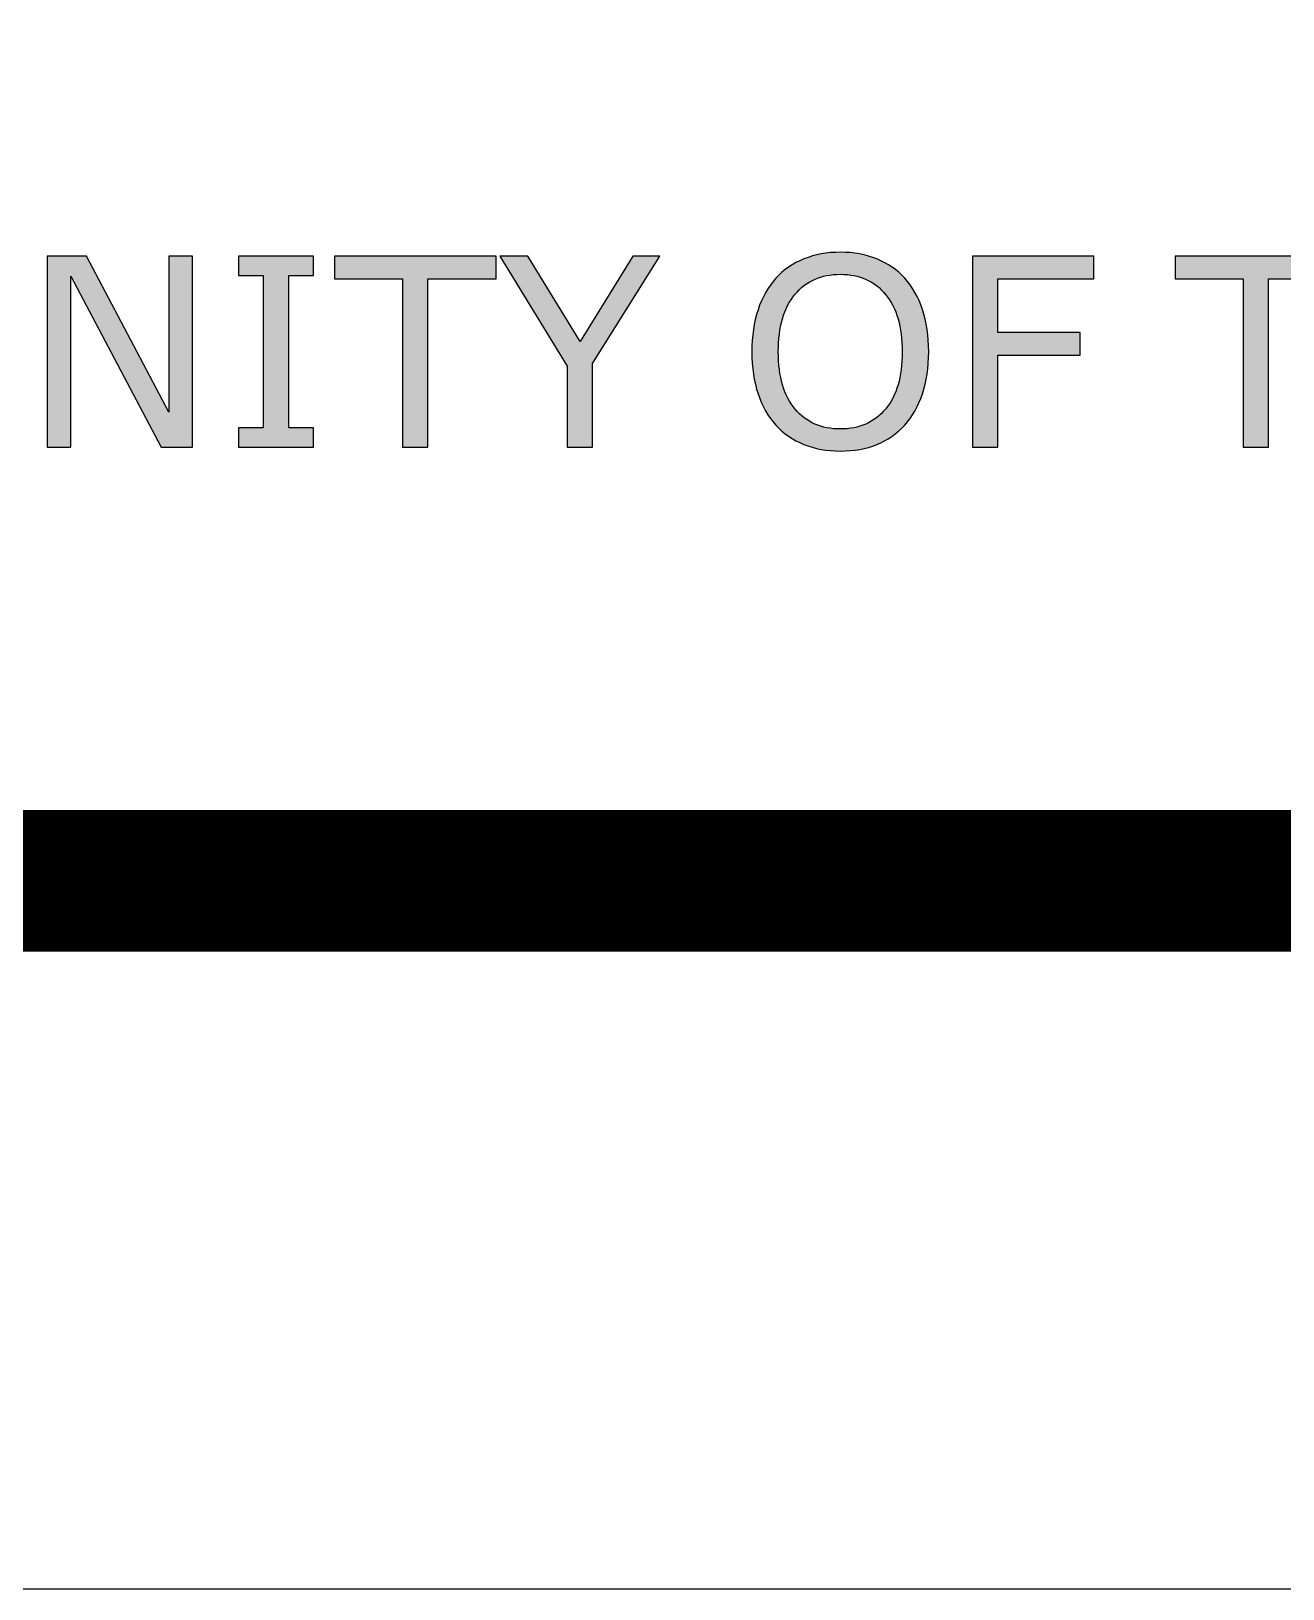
# Model space of a CAD drawing. Header units: millimetres. Extents: x 0 to 1097966, y -63096 to 223085.
# Drawn here: x 338585.46 to 338597.39, y -62682.33 to -62667.48 of the extents above; entities that cross this region are included whole.
import ezdxf

# ---------------------------------------------------------------- set-up
doc = ezdxf.new("R2010")
doc.units = ezdxf.units.MM
doc.layers.add('DZ-文字说明', color=1, linetype='Continuous')
doc.layers.add('layer 1', color=7, linetype='Continuous')

# ---------------------------------------------------------------- blocks, each defined once
blk = doc.blocks.new('YQ1204162216')
h = blk.add_hatch(color=7)
h.dxf.hatch_style = 1
edge = h.paths.add_edge_path()
edge.add_spline(control_points=[(-1.69414, -0.13978), (-1.69414, -0.13978), (-1.7072, -0.13978), (-1.7072, -0.13978), (-1.7072, -0.13978), (-1.7072, -0.13978), (-1.73279, -0.18123), (-1.73279, -0.18123), (-1.73279, -0.18123), (-1.73279, -0.18123), (-1.75811, -0.13978), (-1.75811, -0.13978), (-1.75811, -0.13978), (-1.75811, -0.13978), (-1.7717, -0.13978), (-1.7717, -0.13978), (-1.7717, -0.13978), (-1.7717, -0.13978), (-1.73902, -0.19312), (-1.73902, -0.19312)], knot_values=[0.4, 0.4, 0.4, 0.4, 0.599994, 0.599994, 0.599994, 0.600094, 0.699994, 0.699994, 0.699994, 0.700094, 0.799994, 0.799994, 0.799994, 0.800094, 0.899994, 0.899994, 0.899994, 0.900094, 0.999994, 0.999994, 0.999994, 0.999994], degree=3, periodic=0)
edge.add_spline(control_points=[(-1.73902, -0.19312), (-1.73902, -0.19312), (-1.73902, -0.23245), (-1.73902, -0.23245), (-1.73902, -0.23245), (-1.73902, -0.23245), (-1.73902, -0.23245), (-1.73902, -0.23245)], knot_values=[0.299999, 0.299999, 0.299999, 0.299999, 0.349999, 0.349999, 0.349999, 0.350099, 0.399999, 0.399999, 0.399999, 0.399999], degree=3, periodic=0)
edge.add_spline(control_points=[(-1.73902, -0.23245), (-1.73902, -0.23245), (-1.72669, -0.23245), (-1.72669, -0.23245)], knot_values=[0.2, 0.2, 0.2, 0.2, 0.299999, 0.299999, 0.299999, 0.299999], degree=3, periodic=0)
edge.add_spline(control_points=[(-1.72669, -0.23245), (-1.72669, -0.23245), (-1.72669, -0.19181), (-1.72669, -0.19181)], knot_values=[0.1, 0.1, 0.1, 0.1, 0.199999, 0.199999, 0.199999, 0.199999], degree=3, periodic=0)
edge.add_spline(control_points=[(-1.72669, -0.19181), (-1.72669, -0.19181), (-1.69414, -0.13978), (-1.69414, -0.13978)], knot_values=[0.000001, 0.000001, 0.000001, 0.000001, 0.099999, 0.099999, 0.099999, 0.099999], degree=3, periodic=0)
edge = h.paths.add_edge_path()
edge.add_spline(control_points=[(-1.77356, -0.15075), (-1.77356, -0.15075), (-1.77356, -0.13978), (-1.77356, -0.13978), (-1.77356, -0.13978), (-1.77356, -0.13978), (-1.852, -0.13978), (-1.852, -0.13978), (-1.852, -0.13978), (-1.852, -0.13978), (-1.852, -0.15075), (-1.852, -0.15075), (-1.852, -0.15075), (-1.852, -0.15075), (-1.81895, -0.15075), (-1.81895, -0.15075)], knot_values=[0.444444, 0.444444, 0.444444, 0.444444, 0.666661, 0.666661, 0.666661, 0.666761, 0.777772, 0.777772, 0.777772, 0.777872, 0.888883, 0.888883, 0.888883, 0.888983, 0.999994, 0.999994, 0.999994, 0.999994], degree=3, periodic=0)
edge.add_spline(control_points=[(-1.81895, -0.15075), (-1.81895, -0.15075), (-1.81895, -0.23245), (-1.81895, -0.23245), (-1.81895, -0.23245), (-1.81895, -0.23245), (-1.81895, -0.23245), (-1.81895, -0.23245)], knot_values=[0.333332, 0.333332, 0.333332, 0.333332, 0.388888, 0.388888, 0.388888, 0.388988, 0.444443, 0.444443, 0.444443, 0.444443], degree=3, periodic=0)
edge.add_spline(control_points=[(-1.81895, -0.23245), (-1.81895, -0.23245), (-1.80662, -0.23245), (-1.80662, -0.23245)], knot_values=[0.222222, 0.222222, 0.222222, 0.222222, 0.333332, 0.333332, 0.333332, 0.333332], degree=3, periodic=0)
edge.add_spline(control_points=[(-1.80662, -0.23245), (-1.80662, -0.23245), (-1.80662, -0.15075), (-1.80662, -0.15075)], knot_values=[0.111111, 0.111111, 0.111111, 0.111111, 0.222221, 0.222221, 0.222221, 0.222221], degree=3, periodic=0)
edge.add_spline(control_points=[(-1.80662, -0.15075), (-1.80662, -0.15075), (-1.77356, -0.15075), (-1.77356, -0.15075)], knot_values=[0.000001, 0.000001, 0.000001, 0.000001, 0.11111, 0.11111, 0.11111, 0.11111], degree=3, periodic=0)
edge = h.paths.add_edge_path()
edge.add_spline(control_points=[(-1.86209, -0.23245), (-1.86209, -0.23245), (-1.86209, -0.22301), (-1.86209, -0.22301), (-1.86209, -0.22301), (-1.86209, -0.22301), (-1.87417, -0.22301), (-1.87417, -0.22301), (-1.87417, -0.22301), (-1.87417, -0.22301), (-1.87417, -0.14921), (-1.87417, -0.14921), (-1.87417, -0.14921), (-1.87417, -0.14921), (-1.86209, -0.14921), (-1.86209, -0.14921), (-1.86209, -0.14921), (-1.86209, -0.14921), (-1.86209, -0.13978), (-1.86209, -0.13978), (-1.86209, -0.13978), (-1.86209, -0.13978), (-1.89858, -0.13978), (-1.89858, -0.13978), (-1.89858, -0.13978), (-1.89858, -0.13978), (-1.89858, -0.13978), (-1.89858, -0.13978)], knot_values=[0.461538, 0.461538, 0.461538, 0.461538, 0.615378, 0.615378, 0.615378, 0.615478, 0.692302, 0.692302, 0.692302, 0.692402, 0.769225, 0.769225, 0.769225, 0.769325, 0.846148, 0.846148, 0.846148, 0.846248, 0.923071, 0.923071, 0.923071, 0.923171, 0.961533, 0.961533, 0.961533, 0.961633, 0.999995, 0.999995, 0.999995, 0.999995], degree=3, periodic=0)
edge.add_spline(control_points=[(-1.89858, -0.13978), (-1.89858, -0.13978), (-1.89858, -0.14921), (-1.89858, -0.14921), (-1.89858, -0.14921), (-1.89858, -0.14921), (-1.89858, -0.14921), (-1.89858, -0.14921)], knot_values=[0.384615, 0.384615, 0.384615, 0.384615, 0.423076, 0.423076, 0.423076, 0.423176, 0.461538, 0.461538, 0.461538, 0.461538], degree=3, periodic=0)
edge.add_spline(control_points=[(-1.89858, -0.14921), (-1.89858, -0.14921), (-1.8865, -0.14921), (-1.8865, -0.14921), (-1.8865, -0.14921), (-1.8865, -0.14921), (-1.8865, -0.14921), (-1.8865, -0.14921)], knot_values=[0.307692, 0.307692, 0.307692, 0.307692, 0.346153, 0.346153, 0.346153, 0.346253, 0.384615, 0.384615, 0.384615, 0.384615], degree=3, periodic=0)
edge.add_spline(control_points=[(-1.8865, -0.14921), (-1.8865, -0.14921), (-1.8865, -0.22301), (-1.8865, -0.22301), (-1.8865, -0.22301), (-1.8865, -0.22301), (-1.8865, -0.22301), (-1.8865, -0.22301)], knot_values=[0.230768, 0.230768, 0.230768, 0.230768, 0.26923, 0.26923, 0.26923, 0.26933, 0.307692, 0.307692, 0.307692, 0.307692], degree=3, periodic=0)
edge.add_spline(control_points=[(-1.8865, -0.22301), (-1.8865, -0.22301), (-1.89858, -0.22301), (-1.89858, -0.22301), (-1.89858, -0.22301), (-1.89858, -0.22301), (-1.89858, -0.22301), (-1.89858, -0.22301)], knot_values=[0.153845, 0.153845, 0.153845, 0.153845, 0.192307, 0.192307, 0.192307, 0.192407, 0.230768, 0.230768, 0.230768, 0.230768], degree=3, periodic=0)
edge.add_spline(control_points=[(-1.89858, -0.22301), (-1.89858, -0.22301), (-1.89858, -0.23245), (-1.89858, -0.23245), (-1.89858, -0.23245), (-1.89858, -0.23245), (-1.89858, -0.23245), (-1.89858, -0.23245)], knot_values=[0.076922, 0.076922, 0.076922, 0.076922, 0.115384, 0.115384, 0.115384, 0.115484, 0.153845, 0.153845, 0.153845, 0.153845], degree=3, periodic=0)
edge.add_spline(control_points=[(-1.89858, -0.23245), (-1.89858, -0.23245), (-1.86209, -0.23245), (-1.86209, -0.23245)], knot_values=[0.000001, 0.000001, 0.000001, 0.000001, 0.076922, 0.076922, 0.076922, 0.076922], degree=3, periodic=0)
edge = h.paths.add_edge_path()
edge.add_spline(control_points=[(-1.99133, -0.13978), (-1.99133, -0.13978), (-1.99133, -0.23245), (-1.99133, -0.23245), (-1.99133, -0.23245), (-1.99133, -0.23245), (-1.99133, -0.23245), (-1.99133, -0.23245)], knot_values=[0.363635, 0.363635, 0.363635, 0.363635, 0.40909, 0.40909, 0.40909, 0.40919, 0.454545, 0.454545, 0.454545, 0.454545], degree=3, periodic=0)
edge.add_spline(control_points=[(-1.99133, -0.23245), (-1.99133, -0.23245), (-1.97989, -0.23245), (-1.97989, -0.23245), (-1.97989, -0.23245), (-1.97989, -0.23245), (-1.97989, -0.23245), (-1.97989, -0.23245)], knot_values=[0.272726, 0.272726, 0.272726, 0.272726, 0.318181, 0.318181, 0.318181, 0.318281, 0.363635, 0.363635, 0.363635, 0.363635], degree=3, periodic=0)
edge.add_spline(control_points=[(-1.97989, -0.23245), (-1.97989, -0.23245), (-1.97989, -0.14956), (-1.97989, -0.14956), (-1.97989, -0.14956), (-1.97989, -0.14956), (-1.97989, -0.14956), (-1.97989, -0.14956)], knot_values=[0.181817, 0.181817, 0.181817, 0.181817, 0.227272, 0.227272, 0.227272, 0.227372, 0.272726, 0.272726, 0.272726, 0.272726], degree=3, periodic=0)
edge.add_spline(control_points=[(-1.97989, -0.14956), (-1.97989, -0.14956), (-1.93606, -0.23245), (-1.93606, -0.23245), (-1.93606, -0.23245), (-1.93606, -0.23245), (-1.93606, -0.23245), (-1.93606, -0.23245)], knot_values=[0.090908, 0.090908, 0.090908, 0.090908, 0.136363, 0.136363, 0.136363, 0.136463, 0.181817, 0.181817, 0.181817, 0.181817], degree=3, periodic=0)
edge.add_spline(control_points=[(-1.93606, -0.23245), (-1.93606, -0.23245), (-1.9209, -0.23245), (-1.9209, -0.23245)], knot_values=[0, 0, 0, 0, 0.090908, 0.090908, 0.090908, 0.090908], degree=3, periodic=0)
edge.add_spline(control_points=[(-1.9209, -0.23245), (-1.9209, -0.23245), (-1.9209, -0.13978), (-1.9209, -0.13978), (-1.9209, -0.13978), (-1.9209, -0.13978), (-1.93234, -0.13978), (-1.93234, -0.13978), (-1.93234, -0.13978), (-1.93234, -0.13978), (-1.93234, -0.21545), (-1.93234, -0.21545), (-1.93234, -0.21545), (-1.93234, -0.21545), (-1.97232, -0.13978), (-1.97232, -0.13978), (-1.97232, -0.13978), (-1.97232, -0.13978), (-1.99133, -0.13978), (-1.99133, -0.13978), (-1.99133, -0.13978), (-1.99133, -0.13978), (-1.99133, -0.13978), (-1.99133, -0.13978)], knot_values=[0.454545, 0.454545, 0.454545, 0.454545, 0.636363, 0.636363, 0.636363, 0.636463, 0.727272, 0.727272, 0.727272, 0.727372, 0.818181, 0.818181, 0.818181, 0.818281, 0.90909, 0.90909, 0.90909, 0.90919, 0.954545, 0.954545, 0.954545, 0.954645, 1, 1, 1, 1], degree=3, periodic=0)
edge = h.paths.add_edge_path()
edge.add_spline(control_points=[(-1.63779, -0.22174), (-1.63779, -0.22174), (-1.63779, -0.22174), (-1.63779, -0.22174), (-1.63409, -0.22584), (-1.62956, -0.22896), (-1.62426, -0.23113)], knot_values=[0.411765, 0.411765, 0.411765, 0.411765, 0.441176, 0.441176, 0.441176, 0.470588, 0.470588, 0.470588, 0.470588], degree=3, periodic=0)
edge.add_spline(control_points=[(-1.62426, -0.23113), (-1.62426, -0.23113), (-1.62426, -0.23113), (-1.62426, -0.23113), (-1.61894, -0.23327), (-1.61303, -0.23436), (-1.60652, -0.23436)], knot_values=[0.352941, 0.352941, 0.352941, 0.352941, 0.382353, 0.382353, 0.382353, 0.411765, 0.411765, 0.411765, 0.411765], degree=3, periodic=0)
edge.add_spline(control_points=[(-1.60652, -0.23436), (-1.60652, -0.23436), (-1.60652, -0.23436), (-1.60652, -0.23436), (-1.59987, -0.23436), (-1.59396, -0.23329), (-1.58875, -0.23119)], knot_values=[0.294118, 0.294118, 0.294118, 0.294118, 0.323529, 0.323529, 0.323529, 0.352941, 0.352941, 0.352941, 0.352941], degree=3, periodic=0)
edge.add_spline(control_points=[(-1.58875, -0.23119), (-1.58875, -0.23119), (-1.58875, -0.23119), (-1.58875, -0.23119), (-1.58356, -0.22907), (-1.57906, -0.22592), (-1.57525, -0.22174)], knot_values=[0.235294, 0.235294, 0.235294, 0.235294, 0.264706, 0.264706, 0.264706, 0.294118, 0.294118, 0.294118, 0.294118], degree=3, periodic=0)
edge.add_spline(control_points=[(-1.57525, -0.22174), (-1.57525, -0.22174), (-1.57525, -0.22174), (-1.57525, -0.22174), (-1.57158, -0.2177), (-1.56872, -0.21267), (-1.56667, -0.20664)], knot_values=[0.176471, 0.176471, 0.176471, 0.176471, 0.205882, 0.205882, 0.205882, 0.235294, 0.235294, 0.235294, 0.235294], degree=3, periodic=0)
edge.add_spline(control_points=[(-1.56667, -0.20664), (-1.56667, -0.20664), (-1.56667, -0.20664), (-1.56667, -0.20664), (-1.56461, -0.2006), (-1.56359, -0.19378), (-1.56359, -0.18614)], knot_values=[0.117647, 0.117647, 0.117647, 0.117647, 0.147059, 0.147059, 0.147059, 0.176471, 0.176471, 0.176471, 0.176471], degree=3, periodic=0)
edge.add_spline(control_points=[(-1.56359, -0.18614), (-1.56359, -0.18614), (-1.56359, -0.18614), (-1.56359, -0.18614), (-1.56359, -0.18423), (-1.56365, -0.18238), (-1.56378, -0.18057)], knot_values=[0.102941, 0.102941, 0.102941, 0.102941, 0.110294, 0.110294, 0.110294, 0.117647, 0.117647, 0.117647, 0.117647], degree=3, periodic=0)
edge.add_spline(control_points=[(-1.56378, -0.18057), (-1.5639, -0.17876), (-1.56409, -0.17701), (-1.56434, -0.1753)], knot_values=[0.088235, 0.088235, 0.088235, 0.088235, 0.102941, 0.102941, 0.102941, 0.102941], degree=3, periodic=0)
edge.add_spline(control_points=[(-1.56434, -0.1753), (-1.56459, -0.1736), (-1.56491, -0.17194), (-1.56528, -0.17034)], knot_values=[0.07353, 0.07353, 0.07353, 0.07353, 0.088235, 0.088235, 0.088235, 0.088235], degree=3, periodic=0)
edge.add_spline(control_points=[(-1.56528, -0.17034), (-1.56566, -0.16874), (-1.5661, -0.16718), (-1.5666, -0.16568), (-1.5666, -0.16568), (-1.56861, -0.15967), (-1.5715, -0.15459), (-1.57525, -0.15045)], knot_values=[0, 0, 0, 0, 0.014706, 0.014706, 0.014706, 0.014806, 0.07353, 0.07353, 0.07353, 0.07353], degree=3, periodic=0)
edge.add_spline(control_points=[(-1.57525, -0.15045), (-1.57893, -0.14641), (-1.58343, -0.14331), (-1.5887, -0.14114), (-1.5887, -0.14114), (-1.58936, -0.14087), (-1.59003, -0.14061), (-1.5907, -0.14037)], knot_values=[0.875, 0.875, 0.875, 0.875, 0.992647, 0.992647, 0.992647, 0.992747, 1, 1, 1, 1], degree=3, periodic=0)
edge.add_spline(control_points=[(-1.5907, -0.14037), (-1.59138, -0.14013), (-1.59207, -0.13991), (-1.59277, -0.13971)], knot_values=[0.867647, 0.867647, 0.867647, 0.867647, 0.875, 0.875, 0.875, 0.875], degree=3, periodic=0)
edge.add_spline(control_points=[(-1.59277, -0.13971), (-1.59347, -0.1395), (-1.59419, -0.13931), (-1.59491, -0.13914)], knot_values=[0.860294, 0.860294, 0.860294, 0.860294, 0.867647, 0.867647, 0.867647, 0.867647], degree=3, periodic=0)
edge.add_spline(control_points=[(-1.59491, -0.13914), (-1.59563, -0.13897), (-1.59636, -0.13882), (-1.5971, -0.13868)], knot_values=[0.852941, 0.852941, 0.852941, 0.852941, 0.860294, 0.860294, 0.860294, 0.860294], degree=3, periodic=0)
edge.add_spline(control_points=[(-1.5971, -0.13868), (-1.59859, -0.13841), (-1.60012, -0.13821), (-1.60169, -0.13807)], knot_values=[0.838236, 0.838236, 0.838236, 0.838236, 0.852941, 0.852941, 0.852941, 0.852941], degree=3, periodic=0)
edge.add_spline(control_points=[(-1.60169, -0.13807), (-1.60326, -0.13794), (-1.60487, -0.13787), (-1.60652, -0.13787), (-1.60652, -0.13787), (-1.60812, -0.13787), (-1.60968, -0.13794), (-1.61121, -0.13807)], knot_values=[0.808823, 0.808823, 0.808823, 0.808823, 0.823529, 0.823529, 0.823529, 0.823629, 0.838236, 0.838236, 0.838236, 0.838236], degree=3, periodic=0)
edge.add_spline(control_points=[(-1.61121, -0.13807), (-1.61275, -0.13821), (-1.61425, -0.13841), (-1.61572, -0.13868)], knot_values=[0.794118, 0.794118, 0.794118, 0.794118, 0.808823, 0.808823, 0.808823, 0.808823], degree=3, periodic=0)
edge.add_spline(control_points=[(-1.61572, -0.13868), (-1.6172, -0.13895), (-1.61864, -0.13928), (-1.62005, -0.13969)], knot_values=[0.779412, 0.779412, 0.779412, 0.779412, 0.794118, 0.794118, 0.794118, 0.794118], degree=3, periodic=0)
edge.add_spline(control_points=[(-1.62005, -0.13969), (-1.62146, -0.14009), (-1.62285, -0.14056), (-1.6242, -0.1411), (-1.6242, -0.1411), (-1.62487, -0.14137), (-1.62553, -0.14166), (-1.62618, -0.14196)], knot_values=[0.757352, 0.757352, 0.757352, 0.757352, 0.772059, 0.772059, 0.772059, 0.772159, 0.779412, 0.779412, 0.779412, 0.779412], degree=3, periodic=0)
edge.add_spline(control_points=[(-1.62618, -0.14196), (-1.62682, -0.14226), (-1.62746, -0.14257), (-1.62807, -0.1429)], knot_values=[0.75, 0.75, 0.75, 0.75, 0.757352, 0.757352, 0.757352, 0.757352], degree=3, periodic=0)
edge.add_spline(control_points=[(-1.62807, -0.1429), (-1.62869, -0.14323), (-1.6293, -0.14358), (-1.62989, -0.14394)], knot_values=[0.742647, 0.742647, 0.742647, 0.742647, 0.75, 0.75, 0.75, 0.75], degree=3, periodic=0)
edge.add_spline(control_points=[(-1.62989, -0.14394), (-1.63048, -0.1443), (-1.63106, -0.14467), (-1.63163, -0.14506)], knot_values=[0.735294, 0.735294, 0.735294, 0.735294, 0.742647, 0.742647, 0.742647, 0.742647], degree=3, periodic=0)
edge.add_spline(control_points=[(-1.63163, -0.14506), (-1.63219, -0.14545), (-1.63274, -0.14585), (-1.63328, -0.14627)], knot_values=[0.727941, 0.727941, 0.727941, 0.727941, 0.735294, 0.735294, 0.735294, 0.735294], degree=3, periodic=0)
edge.add_spline(control_points=[(-1.63328, -0.14627), (-1.63381, -0.14669), (-1.63434, -0.14712), (-1.63485, -0.14757)], knot_values=[0.720589, 0.720589, 0.720589, 0.720589, 0.727941, 0.727941, 0.727941, 0.727941], degree=3, periodic=0)
edge.add_spline(control_points=[(-1.63485, -0.14757), (-1.63535, -0.14802), (-1.63585, -0.14849), (-1.63633, -0.14897)], knot_values=[0.713236, 0.713236, 0.713236, 0.713236, 0.720589, 0.720589, 0.720589, 0.720589], degree=3, periodic=0)
edge.add_spline(control_points=[(-1.63633, -0.14897), (-1.63681, -0.14945), (-1.63728, -0.14994), (-1.63773, -0.15045), (-1.63773, -0.15045), (-1.63821, -0.15098), (-1.63867, -0.15153), (-1.63912, -0.15209)], knot_values=[0.698529, 0.698529, 0.698529, 0.698529, 0.705882, 0.705882, 0.705882, 0.705982, 0.713236, 0.713236, 0.713236, 0.713236], degree=3, periodic=0)
edge.add_spline(control_points=[(-1.63912, -0.15209), (-1.63957, -0.15265), (-1.64, -0.15323), (-1.64042, -0.15381)], knot_values=[0.691176, 0.691176, 0.691176, 0.691176, 0.698529, 0.698529, 0.698529, 0.698529], degree=3, periodic=0)
edge.add_spline(control_points=[(-1.64042, -0.15381), (-1.64084, -0.1544), (-1.64125, -0.155), (-1.64164, -0.15561)], knot_values=[0.683823, 0.683823, 0.683823, 0.683823, 0.691176, 0.691176, 0.691176, 0.691176], degree=3, periodic=0)
edge.add_spline(control_points=[(-1.64164, -0.15561), (-1.64203, -0.15623), (-1.64241, -0.15685), (-1.64277, -0.1575)], knot_values=[0.676471, 0.676471, 0.676471, 0.676471, 0.683823, 0.683823, 0.683823, 0.683823], degree=3, periodic=0)
edge.add_spline(control_points=[(-1.64277, -0.1575), (-1.64313, -0.15814), (-1.64348, -0.15879), (-1.64381, -0.15946)], knot_values=[0.669118, 0.669118, 0.669118, 0.669118, 0.676471, 0.676471, 0.676471, 0.676471], degree=3, periodic=0)
edge.add_spline(control_points=[(-1.64381, -0.15946), (-1.64448, -0.16079), (-1.64509, -0.16218), (-1.64564, -0.16362)], knot_values=[0.654412, 0.654412, 0.654412, 0.654412, 0.669118, 0.669118, 0.669118, 0.669118], degree=3, periodic=0)
edge.add_spline(control_points=[(-1.64564, -0.16362), (-1.64591, -0.16435), (-1.64617, -0.16508), (-1.64642, -0.16583), (-1.64642, -0.16583), (-1.64692, -0.16733), (-1.64736, -0.16887), (-1.64773, -0.17047)], knot_values=[0.632353, 0.632353, 0.632353, 0.632353, 0.639706, 0.639706, 0.639706, 0.639806, 0.654412, 0.654412, 0.654412, 0.654412], degree=3, periodic=0)
edge.add_spline(control_points=[(-1.64773, -0.17047), (-1.64811, -0.17206), (-1.64842, -0.17371), (-1.64867, -0.1754)], knot_values=[0.617647, 0.617647, 0.617647, 0.617647, 0.632353, 0.632353, 0.632353, 0.632353], degree=3, periodic=0)
edge.add_spline(control_points=[(-1.64867, -0.1754), (-1.64891, -0.17709), (-1.6491, -0.17883), (-1.64922, -0.18062)], knot_values=[0.602941, 0.602941, 0.602941, 0.602941, 0.617647, 0.617647, 0.617647, 0.617647], degree=3, periodic=0)
edge.add_spline(control_points=[(-1.64922, -0.18062), (-1.64935, -0.18241), (-1.64941, -0.18425), (-1.64941, -0.18614), (-1.64941, -0.18614), (-1.64941, -0.18806), (-1.64935, -0.18993), (-1.64922, -0.19174)], knot_values=[0.573529, 0.573529, 0.573529, 0.573529, 0.588235, 0.588235, 0.588235, 0.588335, 0.602941, 0.602941, 0.602941, 0.602941], degree=3, periodic=0)
edge.add_spline(control_points=[(-1.64922, -0.19174), (-1.64897, -0.19536), (-1.64848, -0.19878), (-1.64772, -0.20197)], knot_values=[0.544118, 0.544118, 0.544118, 0.544118, 0.573529, 0.573529, 0.573529, 0.573529], degree=3, periodic=0)
edge.add_spline(control_points=[(-1.64772, -0.20197), (-1.64735, -0.20357), (-1.64691, -0.20512), (-1.6464, -0.20661), (-1.6464, -0.20661), (-1.64439, -0.21258), (-1.64153, -0.21762), (-1.63779, -0.22174)], knot_values=[0.470588, 0.470588, 0.470588, 0.470588, 0.485294, 0.485294, 0.485294, 0.485394, 0.544118, 0.544118, 0.544118, 0.544118], degree=3, periodic=0)
edge = h.paths.add_edge_path(flags=16)
edge.add_spline(control_points=[(-1.62735, -0.21516), (-1.6277, -0.21478), (-1.62805, -0.21439), (-1.62839, -0.21399), (-1.62839, -0.21399), (-1.63384, -0.20755), (-1.63657, -0.19826), (-1.63657, -0.18614)], knot_values=[0.444444, 0.444444, 0.444444, 0.444444, 0.45139, 0.45139, 0.45139, 0.45149, 0.562501, 0.562501, 0.562501, 0.562501], degree=3, periodic=0)
edge.add_spline(control_points=[(-1.63657, -0.18614), (-1.63657, -0.18614), (-1.63657, -0.18614), (-1.63657, -0.18614), (-1.63657, -0.17413), (-1.6339, -0.16487), (-1.62853, -0.15835)], knot_values=[0.333333, 0.333333, 0.333333, 0.333333, 0.388889, 0.388889, 0.388889, 0.444444, 0.444444, 0.444444, 0.444444], degree=3, periodic=0)
edge.add_spline(control_points=[(-1.62853, -0.15835), (-1.62853, -0.15835), (-1.62853, -0.15835), (-1.62853, -0.15835), (-1.6232, -0.15183), (-1.61585, -0.14858), (-1.60646, -0.14858)], knot_values=[0.222222, 0.222222, 0.222222, 0.222222, 0.277778, 0.277778, 0.277778, 0.333333, 0.333333, 0.333333, 0.333333], degree=3, periodic=0)
edge.add_spline(control_points=[(-1.60646, -0.14858), (-1.60646, -0.14858), (-1.60646, -0.14858), (-1.60646, -0.14858), (-1.59718, -0.14858), (-1.58984, -0.15183), (-1.58449, -0.15835)], knot_values=[0.111111, 0.111111, 0.111111, 0.111111, 0.166667, 0.166667, 0.166667, 0.222222, 0.222222, 0.222222, 0.222222], degree=3, periodic=0)
edge.add_spline(control_points=[(-1.58449, -0.15835), (-1.58449, -0.15835), (-1.58449, -0.15835), (-1.58449, -0.15835), (-1.57913, -0.16487), (-1.57644, -0.17413), (-1.57644, -0.18614)], knot_values=[0, 0, 0, 0, 0.055556, 0.055556, 0.055556, 0.111111, 0.111111, 0.111111, 0.111111], degree=3, periodic=0)
edge.add_spline(control_points=[(-1.57644, -0.18614), (-1.57644, -0.19826), (-1.57915, -0.20755), (-1.58457, -0.21399), (-1.58457, -0.21399), (-1.58491, -0.21439), (-1.58526, -0.21478), (-1.58561, -0.21516)], knot_values=[0.770832, 0.770832, 0.770832, 0.770832, 0.993055, 0.993055, 0.993055, 0.993155, 1, 1, 1, 1], degree=3, periodic=0)
edge.add_spline(control_points=[(-1.589, -0.21821), (-1.5894, -0.21851), (-1.5898, -0.2188), (-1.59022, -0.21908)], knot_values=[0.743055, 0.743055, 0.743055, 0.743055, 0.749999, 0.749999, 0.749999, 0.749999], degree=3, periodic=0)
edge.add_spline(control_points=[(-1.59695, -0.22229), (-1.59743, -0.22244), (-1.59792, -0.22258), (-1.59842, -0.2227)], knot_values=[0.701389, 0.701389, 0.701389, 0.701389, 0.708334, 0.708334, 0.708334, 0.708334], degree=3, periodic=0)
edge.add_spline(control_points=[(-1.60311, -0.2235), (-1.6042, -0.2236), (-1.60531, -0.22365), (-1.60646, -0.22365), (-1.60646, -0.22365), (-1.60761, -0.22365), (-1.60872, -0.2236), (-1.60981, -0.2235)], knot_values=[0.652777, 0.652777, 0.652777, 0.652777, 0.666667, 0.666667, 0.666667, 0.666767, 0.680556, 0.680556, 0.680556, 0.680556], degree=3, periodic=0)
edge.add_spline(control_points=[(-1.61299, -0.22304), (-1.6135, -0.22294), (-1.61401, -0.22283), (-1.61451, -0.2227)], knot_values=[0.631944, 0.631944, 0.631944, 0.631944, 0.638888, 0.638888, 0.638888, 0.638888], degree=3, periodic=0)
edge.add_spline(control_points=[(-1.62147, -0.21987), (-1.6219, -0.21962), (-1.62232, -0.21936), (-1.62274, -0.21908)], knot_values=[0.590278, 0.590278, 0.590278, 0.590278, 0.597222, 0.597222, 0.597222, 0.597222], degree=3, periodic=0)
edge = h.paths.add_edge_path()
edge.add_spline(control_points=[(-1.48342, -0.15075), (-1.48342, -0.15075), (-1.48342, -0.13978), (-1.48342, -0.13978), (-1.48342, -0.13978), (-1.48342, -0.13978), (-1.5424, -0.13978), (-1.5424, -0.13978), (-1.5424, -0.13978), (-1.5424, -0.13978), (-1.5424, -0.23245), (-1.5424, -0.23245), (-1.5424, -0.23245), (-1.5424, -0.23245), (-1.53007, -0.23245), (-1.53007, -0.23245), (-1.53007, -0.23245), (-1.53007, -0.23245), (-1.53007, -0.18784), (-1.53007, -0.18784), (-1.53007, -0.18784), (-1.53007, -0.18784), (-1.53007, -0.18784), (-1.53007, -0.18784)], knot_values=[0.454545, 0.454545, 0.454545, 0.454545, 0.636357, 0.636357, 0.636357, 0.636457, 0.727266, 0.727266, 0.727266, 0.727366, 0.818175, 0.818175, 0.818175, 0.818275, 0.909085, 0.909085, 0.909085, 0.909185, 0.95454, 0.95454, 0.95454, 0.95464, 0.999995, 0.999995, 0.999995, 0.999995], degree=3, periodic=0)
edge.add_spline(control_points=[(-1.53007, -0.18784), (-1.53007, -0.18784), (-1.49002, -0.18784), (-1.49002, -0.18784), (-1.49002, -0.18784), (-1.49002, -0.18784), (-1.49002, -0.18784), (-1.49002, -0.18784)], knot_values=[0.363635, 0.363635, 0.363635, 0.363635, 0.40909, 0.40909, 0.40909, 0.40919, 0.454545, 0.454545, 0.454545, 0.454545], degree=3, periodic=0)
edge.add_spline(control_points=[(-1.49002, -0.18784), (-1.49002, -0.18784), (-1.49002, -0.17687), (-1.49002, -0.17687), (-1.49002, -0.17687), (-1.49002, -0.17687), (-1.49002, -0.17687), (-1.49002, -0.17687)], knot_values=[0.272726, 0.272726, 0.272726, 0.272726, 0.318181, 0.318181, 0.318181, 0.318281, 0.363635, 0.363635, 0.363635, 0.363635], degree=3, periodic=0)
edge.add_spline(control_points=[(-1.49002, -0.17687), (-1.49002, -0.17687), (-1.53007, -0.17687), (-1.53007, -0.17687), (-1.53007, -0.17687), (-1.53007, -0.17687), (-1.53007, -0.17687), (-1.53007, -0.17687)], knot_values=[0.181817, 0.181817, 0.181817, 0.181817, 0.227272, 0.227272, 0.227272, 0.227372, 0.272726, 0.272726, 0.272726, 0.272726], degree=3, periodic=0)
edge.add_spline(control_points=[(-1.53007, -0.17687), (-1.53007, -0.17687), (-1.53007, -0.15075), (-1.53007, -0.15075), (-1.53007, -0.15075), (-1.53007, -0.15075), (-1.53007, -0.15075), (-1.53007, -0.15075)], knot_values=[0.090908, 0.090908, 0.090908, 0.090908, 0.136363, 0.136363, 0.136363, 0.136463, 0.181817, 0.181817, 0.181817, 0.181817], degree=3, periodic=0)
edge.add_spline(control_points=[(-1.53007, -0.15075), (-1.53007, -0.15075), (-1.48342, -0.15075), (-1.48342, -0.15075)], knot_values=[0.000001, 0.000001, 0.000001, 0.000001, 0.090908, 0.090908, 0.090908, 0.090908], degree=3, periodic=0)
h = blk.add_hatch(color=7)
h.dxf.hatch_style = 1
edge = h.paths.add_edge_path()
edge.add_spline(control_points=[(-1.39867, -0.23245), (-1.39867, -0.23245), (-1.39867, -0.15075), (-1.39867, -0.15075)], knot_values=[0.111111, 0.111111, 0.111111, 0.111111, 0.222221, 0.222221, 0.222221, 0.222221], degree=3, periodic=0)
edge.add_spline(control_points=[(-1.39867, -0.15075), (-1.39867, -0.15075), (-1.36561, -0.15075), (-1.36561, -0.15075)], knot_values=[0.000001, 0.000001, 0.000001, 0.000001, 0.11111, 0.11111, 0.11111, 0.11111], degree=3, periodic=0)
edge.add_spline(control_points=[(-1.36561, -0.15075), (-1.36561, -0.15075), (-1.36561, -0.13978), (-1.36561, -0.13978), (-1.36561, -0.13978), (-1.36561, -0.13978), (-1.44405, -0.13978), (-1.44405, -0.13978), (-1.44405, -0.13978), (-1.44405, -0.13978), (-1.44405, -0.15075), (-1.44405, -0.15075), (-1.44405, -0.15075), (-1.44405, -0.15075), (-1.411, -0.15075), (-1.411, -0.15075)], knot_values=[0.444444, 0.444444, 0.444444, 0.444444, 0.666661, 0.666661, 0.666661, 0.666761, 0.777772, 0.777772, 0.777772, 0.777872, 0.888883, 0.888883, 0.888883, 0.888983, 0.999994, 0.999994, 0.999994, 0.999994], degree=3, periodic=0)
edge.add_spline(control_points=[(-1.411, -0.15075), (-1.411, -0.15075), (-1.411, -0.23245), (-1.411, -0.23245), (-1.411, -0.23245), (-1.411, -0.23245), (-1.411, -0.23245), (-1.411, -0.23245)], knot_values=[0.333332, 0.333332, 0.333332, 0.333332, 0.388888, 0.388888, 0.388888, 0.388988, 0.444443, 0.444443, 0.444443, 0.444443], degree=3, periodic=0)
edge.add_spline(control_points=[(-1.411, -0.23245), (-1.411, -0.23245), (-1.39867, -0.23245), (-1.39867, -0.23245)], knot_values=[0.222222, 0.222222, 0.222222, 0.222222, 0.333332, 0.333332, 0.333332, 0.333332], degree=3, periodic=0)
at = {"layer": 'layer 1', "color": 7}
for points, knots in [([(-1.9209, -0.23245), (-1.9209, -0.23245), (-1.93606, -0.23245), (-1.93606, -0.23245), (-1.93606, -0.23245), (-1.93606, -0.23245), (-1.97989, -0.14956), (-1.97989, -0.14956), (-1.97989, -0.14956), (-1.97989, -0.14956), (-1.97989, -0.23245), (-1.97989, -0.23245), (-1.97989, -0.23245), (-1.97989, -0.23245), (-1.99133, -0.23245), (-1.99133, -0.23245), (-1.99133, -0.23245), (-1.99133, -0.23245), (-1.99133, -0.13978), (-1.99133, -0.13978), (-1.99133, -0.13978), (-1.99133, -0.13978), (-1.97232, -0.13978), (-1.97232, -0.13978), (-1.97232, -0.13978), (-1.97232, -0.13978), (-1.93234, -0.21545), (-1.93234, -0.21545), (-1.93234, -0.21545), (-1.93234, -0.21545), (-1.93234, -0.13978), (-1.93234, -0.13978), (-1.93234, -0.13978), (-1.93234, -0.13978), (-1.9209, -0.13978), (-1.9209, -0.13978), (-1.9209, -0.13978), (-1.9209, -0.13978), (-1.9209, -0.23245), (-1.9209, -0.23245)], [0, 0, 0, 0, 0.090909, 0.090909, 0.090909, 0.090909, 0.181818, 0.181818, 0.181818, 0.181818, 0.272727, 0.272727, 0.272727, 0.272727, 0.363636, 0.363636, 0.363636, 0.363636, 0.454545, 0.454545, 0.454545, 0.454545, 0.545455, 0.545455, 0.545455, 0.545455, 0.636364, 0.636364, 0.636364, 0.636364, 0.727273, 0.727273, 0.727273, 0.727273, 0.818182, 0.818182, 0.818182, 0.818182, 1, 1, 1, 1]), ([(-1.86209, -0.23245), (-1.86209, -0.23245), (-1.89858, -0.23245), (-1.89858, -0.23245), (-1.89858, -0.23245), (-1.89858, -0.23245), (-1.89858, -0.22301), (-1.89858, -0.22301), (-1.89858, -0.22301), (-1.89858, -0.22301), (-1.8865, -0.22301), (-1.8865, -0.22301), (-1.8865, -0.22301), (-1.8865, -0.22301), (-1.8865, -0.14921), (-1.8865, -0.14921), (-1.8865, -0.14921), (-1.8865, -0.14921), (-1.89858, -0.14921), (-1.89858, -0.14921), (-1.89858, -0.14921), (-1.89858, -0.14921), (-1.89858, -0.13978), (-1.89858, -0.13978), (-1.89858, -0.13978), (-1.89858, -0.13978), (-1.86209, -0.13978), (-1.86209, -0.13978), (-1.86209, -0.13978), (-1.86209, -0.13978), (-1.86209, -0.14921), (-1.86209, -0.14921), (-1.86209, -0.14921), (-1.86209, -0.14921), (-1.87417, -0.14921), (-1.87417, -0.14921), (-1.87417, -0.14921), (-1.87417, -0.14921), (-1.87417, -0.22301), (-1.87417, -0.22301), (-1.87417, -0.22301), (-1.87417, -0.22301), (-1.86209, -0.22301), (-1.86209, -0.22301), (-1.86209, -0.22301), (-1.86209, -0.22301), (-1.86209, -0.23245), (-1.86209, -0.23245)], [0, 0, 0, 0, 0.076923, 0.076923, 0.076923, 0.076923, 0.153846, 0.153846, 0.153846, 0.153846, 0.230769, 0.230769, 0.230769, 0.230769, 0.307692, 0.307692, 0.307692, 0.307692, 0.384615, 0.384615, 0.384615, 0.384615, 0.461538, 0.461538, 0.461538, 0.461538, 0.538462, 0.538462, 0.538462, 0.538462, 0.615385, 0.615385, 0.615385, 0.615385, 0.692308, 0.692308, 0.692308, 0.692308, 0.769231, 0.769231, 0.769231, 0.769231, 0.846154, 0.846154, 0.846154, 0.846154, 1, 1, 1, 1]), ([(-1.77356, -0.15075), (-1.77356, -0.15075), (-1.80662, -0.15075), (-1.80662, -0.15075), (-1.80662, -0.15075), (-1.80662, -0.15075), (-1.80662, -0.23245), (-1.80662, -0.23245), (-1.80662, -0.23245), (-1.80662, -0.23245), (-1.81895, -0.23245), (-1.81895, -0.23245), (-1.81895, -0.23245), (-1.81895, -0.23245), (-1.81895, -0.15075), (-1.81895, -0.15075), (-1.81895, -0.15075), (-1.81895, -0.15075), (-1.852, -0.15075), (-1.852, -0.15075), (-1.852, -0.15075), (-1.852, -0.15075), (-1.852, -0.13978), (-1.852, -0.13978), (-1.852, -0.13978), (-1.852, -0.13978), (-1.77356, -0.13978), (-1.77356, -0.13978), (-1.77356, -0.13978), (-1.77356, -0.13978), (-1.77356, -0.15075), (-1.77356, -0.15075)], [0, 0, 0, 0, 0.111111, 0.111111, 0.111111, 0.111111, 0.222222, 0.222222, 0.222222, 0.222222, 0.333333, 0.333333, 0.333333, 0.333333, 0.444444, 0.444444, 0.444444, 0.444444, 0.555556, 0.555556, 0.555556, 0.555556, 0.666667, 0.666667, 0.666667, 0.666667, 0.777778, 0.777778, 0.777778, 0.777778, 1, 1, 1, 1]), ([(-1.69414, -0.13978), (-1.69414, -0.13978), (-1.72669, -0.19181), (-1.72669, -0.19181), (-1.72669, -0.19181), (-1.72669, -0.19181), (-1.72669, -0.23245), (-1.72669, -0.23245), (-1.72669, -0.23245), (-1.72669, -0.23245), (-1.73902, -0.23245), (-1.73902, -0.23245), (-1.73902, -0.23245), (-1.73902, -0.23245), (-1.73902, -0.19312), (-1.73902, -0.19312), (-1.73902, -0.19312), (-1.73902, -0.19312), (-1.7717, -0.13978), (-1.7717, -0.13978), (-1.7717, -0.13978), (-1.7717, -0.13978), (-1.75811, -0.13978), (-1.75811, -0.13978), (-1.75811, -0.13978), (-1.75811, -0.13978), (-1.73279, -0.18123), (-1.73279, -0.18123), (-1.73279, -0.18123), (-1.73279, -0.18123), (-1.7072, -0.13978), (-1.7072, -0.13978), (-1.7072, -0.13978), (-1.7072, -0.13978), (-1.69414, -0.13978), (-1.69414, -0.13978)], [0, 0, 0, 0, 0.1, 0.1, 0.1, 0.1, 0.2, 0.2, 0.2, 0.2, 0.3, 0.3, 0.3, 0.3, 0.4, 0.4, 0.4, 0.4, 0.5, 0.5, 0.5, 0.5, 0.6, 0.6, 0.6, 0.6, 0.7, 0.7, 0.7, 0.7, 0.8, 0.8, 0.8, 0.8, 1, 1, 1, 1]), ([(-1.57525, -0.15045), (-1.5715, -0.15459), (-1.56861, -0.15967), (-1.5666, -0.16568), (-1.5666, -0.16568), (-1.56459, -0.17169), (-1.56359, -0.17851), (-1.56359, -0.18614), (-1.56359, -0.18614), (-1.56359, -0.19378), (-1.56461, -0.2006), (-1.56667, -0.20664), (-1.56667, -0.20664), (-1.56872, -0.21267), (-1.57158, -0.2177), (-1.57525, -0.22174), (-1.57525, -0.22174), (-1.57906, -0.22592), (-1.58356, -0.22907), (-1.58875, -0.23119), (-1.58875, -0.23119), (-1.59396, -0.23329), (-1.59987, -0.23436), (-1.60652, -0.23436), (-1.60652, -0.23436), (-1.61303, -0.23436), (-1.61894, -0.23327), (-1.62426, -0.23113), (-1.62426, -0.23113), (-1.62956, -0.22896), (-1.63409, -0.22584), (-1.63779, -0.22174), (-1.63779, -0.22174), (-1.64153, -0.21762), (-1.64439, -0.21258), (-1.6464, -0.20661), (-1.6464, -0.20661), (-1.64842, -0.20064), (-1.64941, -0.19382), (-1.64941, -0.18614), (-1.64941, -0.18614), (-1.64941, -0.17859), (-1.64842, -0.17182), (-1.64642, -0.16583), (-1.64642, -0.16583), (-1.64445, -0.15984), (-1.64155, -0.15472), (-1.63773, -0.15045), (-1.63773, -0.15045), (-1.63411, -0.14637), (-1.62958, -0.14327), (-1.6242, -0.1411), (-1.6242, -0.1411), (-1.61879, -0.13895), (-1.6129, -0.13787), (-1.60652, -0.13787), (-1.60652, -0.13787), (-1.59991, -0.13787), (-1.59396, -0.13895), (-1.5887, -0.14114), (-1.5887, -0.14114), (-1.58343, -0.14331), (-1.57893, -0.14641), (-1.57525, -0.15045)], [0, 0, 0, 0, 0.058824, 0.058824, 0.058824, 0.058824, 0.117647, 0.117647, 0.117647, 0.117647, 0.176471, 0.176471, 0.176471, 0.176471, 0.235294, 0.235294, 0.235294, 0.235294, 0.294118, 0.294118, 0.294118, 0.294118, 0.352941, 0.352941, 0.352941, 0.352941, 0.411765, 0.411765, 0.411765, 0.411765, 0.470588, 0.470588, 0.470588, 0.470588, 0.529412, 0.529412, 0.529412, 0.529412, 0.588235, 0.588235, 0.588235, 0.588235, 0.647059, 0.647059, 0.647059, 0.647059, 0.705882, 0.705882, 0.705882, 0.705882, 0.764706, 0.764706, 0.764706, 0.764706, 0.823529, 0.823529, 0.823529, 0.823529, 0.882353, 0.882353, 0.882353, 0.882353, 1, 1, 1, 1]), ([(-1.48342, -0.15075), (-1.48342, -0.15075), (-1.53007, -0.15075), (-1.53007, -0.15075), (-1.53007, -0.15075), (-1.53007, -0.15075), (-1.53007, -0.17687), (-1.53007, -0.17687), (-1.53007, -0.17687), (-1.53007, -0.17687), (-1.49002, -0.17687), (-1.49002, -0.17687), (-1.49002, -0.17687), (-1.49002, -0.17687), (-1.49002, -0.18784), (-1.49002, -0.18784), (-1.49002, -0.18784), (-1.49002, -0.18784), (-1.53007, -0.18784), (-1.53007, -0.18784), (-1.53007, -0.18784), (-1.53007, -0.18784), (-1.53007, -0.23245), (-1.53007, -0.23245), (-1.53007, -0.23245), (-1.53007, -0.23245), (-1.5424, -0.23245), (-1.5424, -0.23245), (-1.5424, -0.23245), (-1.5424, -0.23245), (-1.5424, -0.13978), (-1.5424, -0.13978), (-1.5424, -0.13978), (-1.5424, -0.13978), (-1.48342, -0.13978), (-1.48342, -0.13978), (-1.48342, -0.13978), (-1.48342, -0.13978), (-1.48342, -0.15075), (-1.48342, -0.15075)], [0, 0, 0, 0, 0.090909, 0.090909, 0.090909, 0.090909, 0.181818, 0.181818, 0.181818, 0.181818, 0.272727, 0.272727, 0.272727, 0.272727, 0.363636, 0.363636, 0.363636, 0.363636, 0.454545, 0.454545, 0.454545, 0.454545, 0.545455, 0.545455, 0.545455, 0.545455, 0.636364, 0.636364, 0.636364, 0.636364, 0.727273, 0.727273, 0.727273, 0.727273, 0.818182, 0.818182, 0.818182, 0.818182, 1, 1, 1, 1]), ([(-1.36561, -0.15075), (-1.36561, -0.15075), (-1.39867, -0.15075), (-1.39867, -0.15075), (-1.39867, -0.15075), (-1.39867, -0.15075), (-1.39867, -0.23245), (-1.39867, -0.23245), (-1.39867, -0.23245), (-1.39867, -0.23245), (-1.411, -0.23245), (-1.411, -0.23245), (-1.411, -0.23245), (-1.411, -0.23245), (-1.411, -0.15075), (-1.411, -0.15075), (-1.411, -0.15075), (-1.411, -0.15075), (-1.44405, -0.15075), (-1.44405, -0.15075), (-1.44405, -0.15075), (-1.44405, -0.15075), (-1.44405, -0.13978), (-1.44405, -0.13978), (-1.44405, -0.13978), (-1.44405, -0.13978), (-1.36561, -0.13978), (-1.36561, -0.13978), (-1.36561, -0.13978), (-1.36561, -0.13978), (-1.36561, -0.15075), (-1.36561, -0.15075)], [0, 0, 0, 0, 0.111111, 0.111111, 0.111111, 0.111111, 0.222222, 0.222222, 0.222222, 0.222222, 0.333333, 0.333333, 0.333333, 0.333333, 0.444444, 0.444444, 0.444444, 0.444444, 0.555556, 0.555556, 0.555556, 0.555556, 0.666667, 0.666667, 0.666667, 0.666667, 0.777778, 0.777778, 0.777778, 0.777778, 1, 1, 1, 1]), ([(-1.57644, -0.18614), (-1.57644, -0.17413), (-1.57913, -0.16487), (-1.58449, -0.15835), (-1.58449, -0.15835), (-1.58984, -0.15183), (-1.59718, -0.14858), (-1.60646, -0.14858), (-1.60646, -0.14858), (-1.61585, -0.14858), (-1.6232, -0.15183), (-1.62853, -0.15835), (-1.62853, -0.15835), (-1.6339, -0.16487), (-1.63657, -0.17413), (-1.63657, -0.18614), (-1.63657, -0.18614), (-1.63657, -0.19826), (-1.63384, -0.20755), (-1.62839, -0.21399), (-1.62839, -0.21399), (-1.62294, -0.22042), (-1.61563, -0.22365), (-1.60646, -0.22365), (-1.60646, -0.22365), (-1.5973, -0.22365), (-1.59002, -0.22042), (-1.58457, -0.21399), (-1.58457, -0.21399), (-1.57915, -0.20755), (-1.57644, -0.19826), (-1.57644, -0.18614)], [0, 0, 0, 0, 0.111111, 0.111111, 0.111111, 0.111111, 0.222222, 0.222222, 0.222222, 0.222222, 0.333333, 0.333333, 0.333333, 0.333333, 0.444444, 0.444444, 0.444444, 0.444444, 0.555556, 0.555556, 0.555556, 0.555556, 0.666667, 0.666667, 0.666667, 0.666667, 0.777778, 0.777778, 0.777778, 0.777778, 1, 1, 1, 1])]:
    blk.add_open_spline(points, degree=3, knots=knots, dxfattribs=at)

msp = doc.modelspace()

# ---------------------------------------------------------------- linework, layer by layer
msp.add_lwpolyline([(338552.218, -62682.333), (339119.218, -62682.333), (339119.218, -62281.383), (338552.218, -62281.383)], close=True)
at = {"const_width": 1.35}
msp.add_lwpolyline([(338558.968, -62675.583), (339112.468, -62675.583), (339112.468, -62288.133), (338558.968, -62288.133)], close=True, dxfattribs=at)
at = {"layer": 'DZ-文字说明', "color": 7}
msp.add_lwpolyline([(338558.968, -62649.605), (339112.468, -62649.605), (339112.468, -62675.583), (338558.968, -62675.583)], close=True, dxfattribs=at)

# ---------------------------------------------------------------- block references
at = {"xscale": 19.64289513695676, "yscale": 19.64289513695676, "zscale": 19.64289513695676}
msp.add_blockref('YQ1204162216', (338624.731, -62666.883), dxfattribs=at)

doc.saveas('drawing.dxf')
